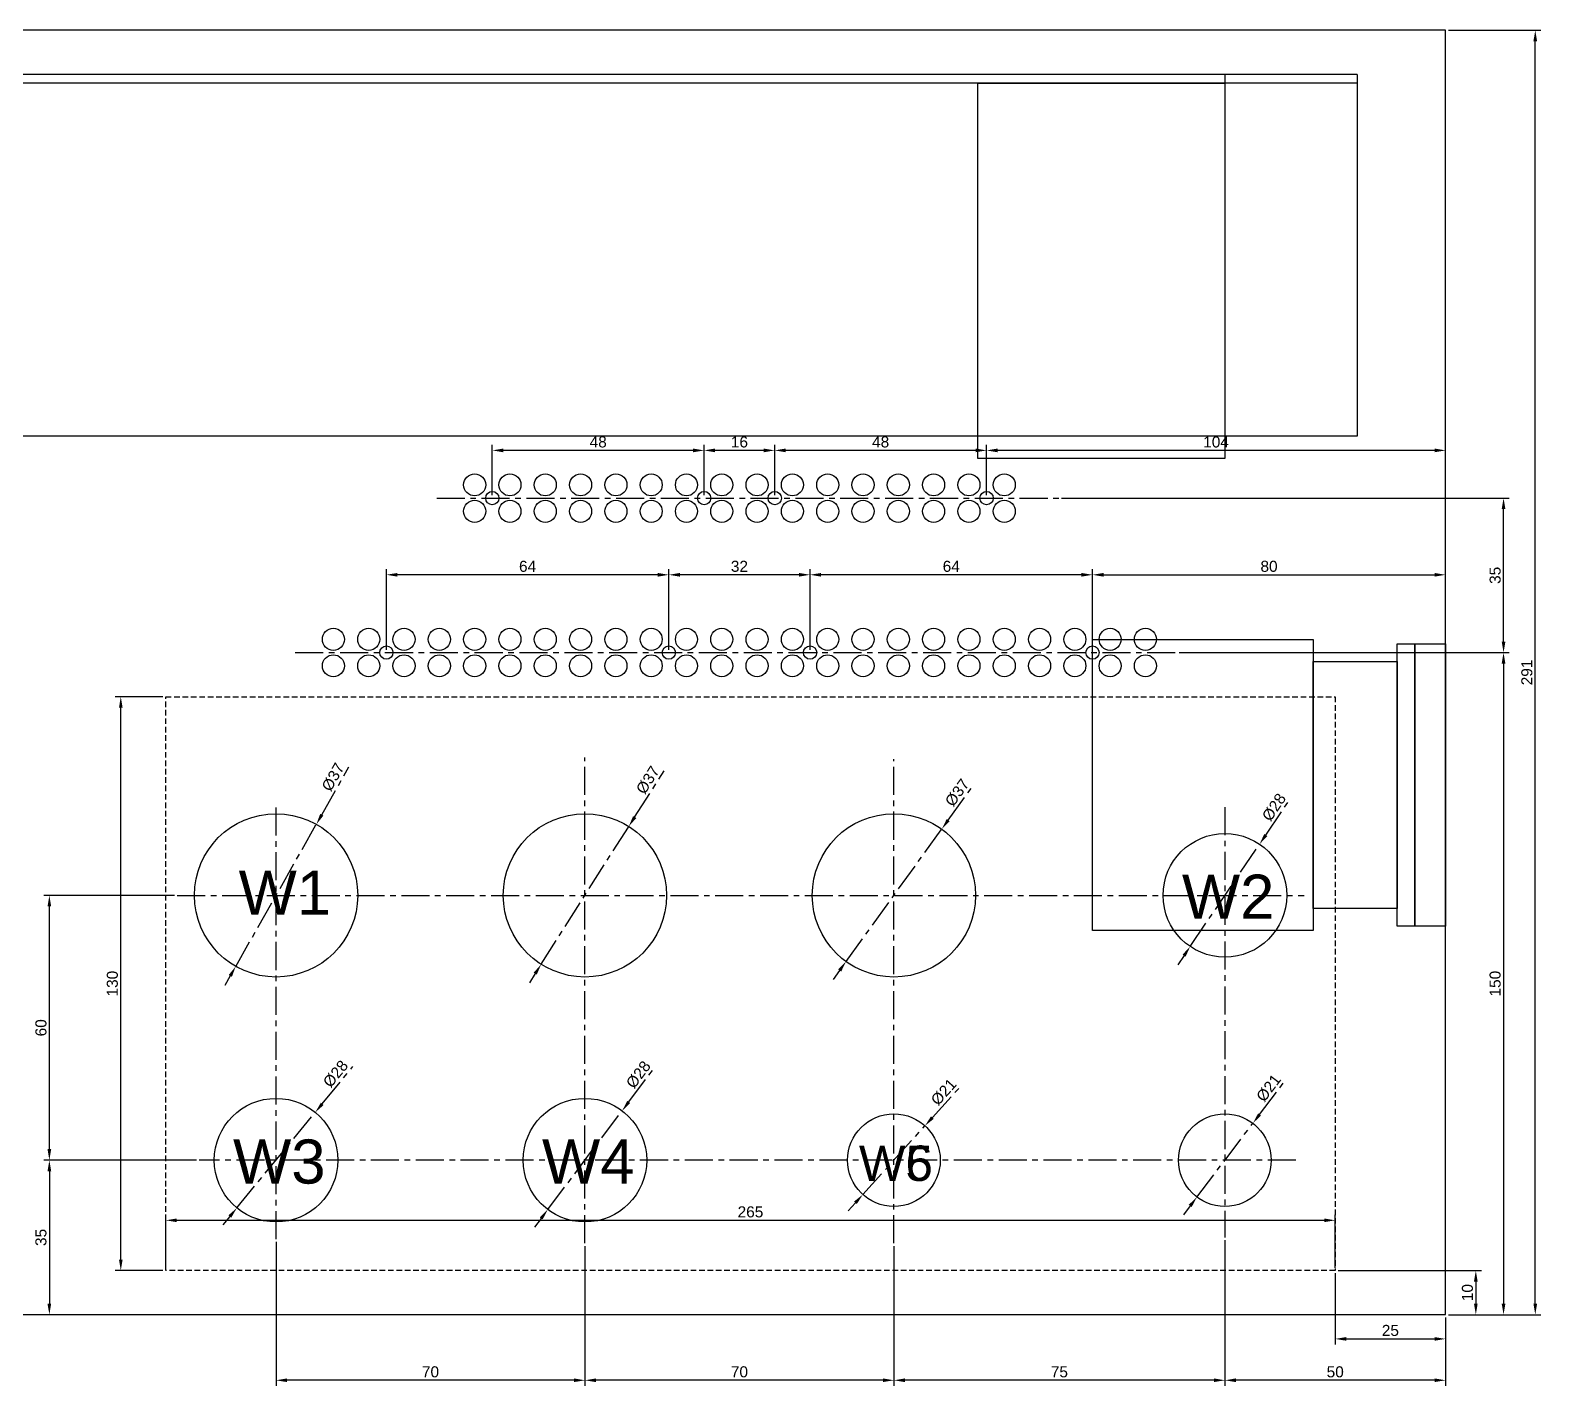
# Model space of a CAD drawing. Header units: millimetres. Extents: x -829 to 2887, y -460 to 1788.
# Drawn here: x 236.8 to 579.1, y 34.5 to 341.6 of the extents above; entities that cross this region are included whole.
import ezdxf

# ---------------------------------------------------------------- set-up
doc = ezdxf.new("R2010")
doc.units = ezdxf.units.MM
doc.linetypes.add('CENTER', pattern=[10.16, 6.35, -1.27, 1.27, -1.27])
doc.linetypes.add('HIDDEN', pattern=[1.905, 1.27, -0.635])
for name, color, linetype in [('Canaletas', 1, 'Continuous'), ('CENTRO', 7, 'CENTER'), ('COTA', 1, 'Continuous')]:
    doc.layers.add(name, color=color, linetype=linetype)
doc.styles.get("Standard").update_dxf_attribs({"font": 'arial.ttf'})
doc.dimstyles.new('ISO-25', dxfattribs={"dimtxt": 2.5, "dimasz": 2.5, "dimexe": 1.25, "dimexo": 0.625, "dimtad": 1, "dimtxsty": 'Standard', "dimcen": 2.5, "dimadec": 0, "dimazin": 0, "dimtfac": 1, "dimtmove": 0, "dimatfit": 3, "dimfxl": 1, "dimarcsym": 0})

# ---------------------------------------------------------------- blocks, each defined once
blk = doc.blocks.new('*D232')
at = {"layer": 'COTA', "color": 0, "lineweight": -2}
for p, q in [((558.13, 341.62), (579.08, 341.62)), ((577.83, 53.12), (577.83, 339.12)), ((558.13, 50.62), (579.08, 50.62))]:
    blk.add_line(p, q, dxfattribs=at)
at = {"layer": 'COTA', "color": 0}
for points in [[(578.25, 339.12), (577.41, 339.12), (577.83, 341.62)], [(577.41, 53.12), (578.25, 53.12), (577.83, 50.62)]]:
    blk.add_solid(points, dxfattribs=at)
at = {"layer": 'Defpoints', "color": 0}
for p in [(557.5, 341.62), (577.83, 341.62), (557.5, 50.62)]:
    blk.add_point(p, dxfattribs=at)
at = {"layer": 'COTA', "color": 0, "insert": (575.93, 196.12), "char_height": 2.5, "attachment_point": 5, "rotation": 90}
blk.add_mtext('291', dxfattribs=at)
blk = doc.blocks.new('*D234')
at = {"layer": 'COTA', "color": 0, "lineweight": -2}
for p, q in [((266.88, 190.62), (256.07, 190.62)), ((257.32, 63.12), (257.32, 188.12)), ((266.88, 60.62), (256.07, 60.62))]:
    blk.add_line(p, q, dxfattribs=at)
at = {"layer": 'COTA', "color": 0}
for points in [[(257.74, 188.12), (256.91, 188.12), (257.32, 190.62)], [(256.91, 63.12), (257.74, 63.12), (257.32, 60.62)]]:
    blk.add_solid(points, dxfattribs=at)
at = {"layer": 'Defpoints', "color": 0}
for p in [(257.32, 190.62), (267.5, 190.62), (267.5, 60.62)]:
    blk.add_point(p, dxfattribs=at)
at = {"layer": 'COTA', "color": 0, "insert": (255.42, 125.62), "char_height": 2.5, "attachment_point": 5, "rotation": 90}
blk.add_mtext('130', dxfattribs=at)
blk = doc.blocks.new('*D235')
at = {"layer": 'COTA', "color": 0, "lineweight": -2}
for p, q in [((267.5, 61.25), (267.5, 73.25)), ((270, 72), (530, 72)), ((532.5, 61.25), (532.5, 73.25))]:
    blk.add_line(p, q, dxfattribs=at)
at = {"layer": 'COTA', "color": 0}
for points in [[(270, 72.42), (270, 71.59), (267.5, 72)], [(530, 71.59), (530, 72.42), (532.5, 72)]]:
    blk.add_solid(points, dxfattribs=at)
at = {"layer": 'Defpoints', "color": 0}
for p in [(532.5, 72), (267.5, 60.62), (532.5, 60.62)]:
    blk.add_point(p, dxfattribs=at)
at = {"layer": 'COTA', "color": 0, "insert": (400, 73.9), "char_height": 2.5, "attachment_point": 5}
blk.add_mtext('265', dxfattribs=at)
blk = doc.blocks.new('*D236')
at = {"layer": 'COTA', "color": 0, "lineweight": -2}
for p, q in [((532.5, 60), (532.5, 43.88)), ((557.5, 50), (557.5, 43.88)), ((535, 45.13), (555, 45.13))]:
    blk.add_line(p, q, dxfattribs=at)
at = {"layer": 'COTA', "color": 0}
for points in [[(535, 45.55), (535, 44.72), (532.5, 45.13)], [(555, 44.72), (555, 45.55), (557.5, 45.13)]]:
    blk.add_solid(points, dxfattribs=at)
at = {"layer": 'Defpoints', "color": 0}
for p in [(532.5, 60.62), (557.5, 50.62), (557.5, 45.13)]:
    blk.add_point(p, dxfattribs=at)
at = {"layer": 'COTA', "color": 0, "insert": (545, 47.04), "char_height": 2.5, "attachment_point": 5}
blk.add_mtext('25', dxfattribs=at)
blk = doc.blocks.new('*D237')
at = {"layer": 'COTA', "color": 0, "lineweight": -2}
for p, q in [((533.13, 60.62), (565.61, 60.62)), ((564.36, 58.12), (564.36, 53.12)), ((558.13, 50.62), (565.61, 50.62))]:
    blk.add_line(p, q, dxfattribs=at)
at = {"layer": 'COTA', "color": 0}
for points in [[(564.77, 58.12), (563.94, 58.12), (564.36, 60.62)], [(563.94, 53.12), (564.77, 53.12), (564.36, 50.62)]]:
    blk.add_solid(points, dxfattribs=at)
at = {"layer": 'Defpoints', "color": 0}
for p in [(532.5, 60.62), (557.5, 50.62), (564.36, 50.62)]:
    blk.add_point(p, dxfattribs=at)
at = {"layer": 'COTA', "color": 0, "insert": (562.46, 55.62), "char_height": 2.5, "attachment_point": 5, "rotation": 90}
blk.add_mtext('10', dxfattribs=at)
blk = doc.blocks.new('*D244')
at = {"layer": 'CENTRO', "color": 0, "lineweight": -2}
for p, q in [((302.87, 163.89), (309.02, 174.72)), ((283.37, 129.54), (301.63, 161.71)), ((282.13, 127.36), (280.9, 125.19))]:
    blk.add_line(p, q, dxfattribs=at)
at = {"layer": 'CENTRO', "color": 0}
for points in [[(302.51, 164.09), (303.23, 163.68), (301.63, 161.71)], [(282.5, 127.16), (281.77, 127.57), (283.37, 129.54)]]:
    blk.add_solid(points, dxfattribs=at)
at = {"layer": 'Defpoints', "color": 0}
for p in [(301.63, 161.71), (283.37, 129.54)]:
    blk.add_point(p, dxfattribs=at)
at = {"layer": 'CENTRO', "color": 0, "insert": (305.44, 172.42), "char_height": 2.5, "attachment_point": 5, "rotation": 60.4181}
blk.add_mtext('%%c37', dxfattribs=at)
blk = doc.blocks.new('*D245')
at = {"layer": 'CENTRO', "color": 0, "lineweight": -2}
for p, q in [((373.76, 163.35), (380.45, 173.87)), ((352.58, 130.01), (372.42, 161.24)), ((351.24, 127.9), (349.9, 125.79))]:
    blk.add_line(p, q, dxfattribs=at)
at = {"layer": 'CENTRO', "color": 0}
for points in [[(373.41, 163.57), (374.12, 163.13), (372.42, 161.24)], [(351.59, 127.68), (350.89, 128.12), (352.58, 130.01)]]:
    blk.add_solid(points, dxfattribs=at)
at = {"layer": 'Defpoints', "color": 0}
for p in [(372.42, 161.24), (352.58, 130.01)]:
    blk.add_point(p, dxfattribs=at)
at = {"layer": 'CENTRO', "color": 0, "insert": (376.77, 171.75), "char_height": 2.5, "attachment_point": 5, "rotation": 57.5651}
blk.add_mtext('%%c37', dxfattribs=at)
blk = doc.blocks.new('*D246')
at = {"layer": 'CENTRO', "color": 0, "lineweight": -2}
for p, q in [((444.8, 162.65), (450.68, 170.79)), ((421.67, 130.63), (443.33, 160.62)), ((420.21, 128.6), (418.74, 126.57))]:
    blk.add_line(p, q, dxfattribs=at)
at = {"layer": 'CENTRO', "color": 0}
for points in [[(444.46, 162.89), (445.13, 162.41), (443.33, 160.62)], [(420.55, 128.36), (419.87, 128.84), (421.67, 130.63)]]:
    blk.add_solid(points, dxfattribs=at)
at = {"layer": 'Defpoints', "color": 0}
for p in [(443.33, 160.62), (421.67, 130.63)]:
    blk.add_point(p, dxfattribs=at)
at = {"layer": 'CENTRO', "color": 0, "insert": (446.87, 168.89), "char_height": 2.5, "attachment_point": 5, "rotation": 54.1658}
blk.add_mtext('%%c37', dxfattribs=at)
blk = doc.blocks.new('*D247')
at = {"layer": 'CENTRO', "color": 0, "lineweight": -2}
for p, q in [((302.97, 98.38), (309.93, 106.86)), ((283.62, 74.8), (301.38, 96.45)), ((282.03, 72.87), (280.45, 70.94))]:
    blk.add_line(p, q, dxfattribs=at)
at = {"layer": 'CENTRO', "color": 0}
for points in [[(302.65, 98.64), (303.29, 98.12), (301.38, 96.45)], [(282.36, 72.61), (281.71, 73.13), (283.62, 74.8)]]:
    blk.add_solid(points, dxfattribs=at)
at = {"layer": 'Defpoints', "color": 0}
for p in [(301.38, 96.45), (283.62, 74.8)]:
    blk.add_point(p, dxfattribs=at)
at = {"layer": 'CENTRO', "color": 0, "insert": (306.01, 105.19), "char_height": 2.5, "attachment_point": 5, "rotation": 50.6248}
blk.add_mtext('%%c28', dxfattribs=at)
blk = doc.blocks.new('*D248')
at = {"layer": 'CENTRO', "color": 0, "lineweight": -2}
for p, q in [((372.42, 98.81), (378.47, 106.84)), ((354.08, 74.44), (370.92, 96.81)), ((352.58, 72.44), (351.08, 70.44))]:
    blk.add_line(p, q, dxfattribs=at)
at = {"layer": 'CENTRO', "color": 0}
for points in [[(372.09, 99.06), (372.76, 98.56), (370.92, 96.81)], [(352.91, 72.19), (352.25, 72.69), (354.08, 74.44)]]:
    blk.add_solid(points, dxfattribs=at)
at = {"layer": 'Defpoints', "color": 0}
for p in [(370.92, 96.81), (354.08, 74.44)]:
    blk.add_point(p, dxfattribs=at)
at = {"layer": 'CENTRO', "color": 0, "insert": (374.62, 105.01), "char_height": 2.5, "attachment_point": 5, "rotation": 53.0397}
blk.add_mtext('%%c28', dxfattribs=at)
blk = doc.blocks.new('*D249')
at = {"layer": 'CENTRO', "color": 0, "lineweight": -2}
for p, q in [((516.76, 159.28), (522.4, 167.61)), ((499.65, 134.04), (515.36, 157.21)), ((498.24, 131.97), (496.84, 129.9))]:
    blk.add_line(p, q, dxfattribs=at)
at = {"layer": 'CENTRO', "color": 0}
for points in [[(516.41, 159.52), (517.1, 159.05), (515.36, 157.21)], [(498.59, 131.73), (497.9, 132.2), (499.65, 134.04)]]:
    blk.add_solid(points, dxfattribs=at)
at = {"layer": 'Defpoints', "color": 0}
for p in [(515.36, 157.21), (499.65, 134.04)]:
    blk.add_point(p, dxfattribs=at)
at = {"layer": 'CENTRO', "color": 0, "insert": (518.65, 165.58), "char_height": 2.5, "attachment_point": 5, "rotation": 55.8735}
blk.add_mtext('%%c28', dxfattribs=at)
blk = doc.blocks.new('*D250')
at = {"layer": 'CENTRO', "color": 0, "lineweight": -2}
for p, q in [((441.22, 95.27), (447.63, 102.37)), ((425.46, 77.83), (439.54, 93.42)), ((423.79, 75.98), (422.11, 74.12))]:
    blk.add_line(p, q, dxfattribs=at)
at = {"layer": 'CENTRO', "color": 0}
for points in [[(440.91, 95.55), (441.53, 94.99), (439.54, 93.42)], [(424.1, 75.7), (423.48, 76.26), (425.46, 77.83)]]:
    blk.add_solid(points, dxfattribs=at)
at = {"layer": 'Defpoints', "color": 0}
for p in [(439.54, 93.42), (425.46, 77.83)]:
    blk.add_point(p, dxfattribs=at)
at = {"layer": 'CENTRO', "color": 0, "insert": (443.8, 101.07), "char_height": 2.5, "attachment_point": 5, "rotation": 47.9041}
blk.add_mtext('%%c21', dxfattribs=at)
blk = doc.blocks.new('*D251')
at = {"layer": 'CENTRO', "color": 0, "lineweight": -2}
for p, q in [((515.36, 95.98), (521.14, 103.6)), ((501.16, 77.26), (513.85, 93.99)), ((499.65, 75.27), (498.13, 73.28))]:
    blk.add_line(p, q, dxfattribs=at)
at = {"layer": 'CENTRO', "color": 0}
for points in [[(515.03, 96.23), (515.69, 95.73), (513.85, 93.99)], [(499.98, 75.02), (499.31, 75.52), (501.16, 77.26)]]:
    blk.add_solid(points, dxfattribs=at)
at = {"layer": 'Defpoints', "color": 0}
for p in [(513.85, 93.99), (501.16, 77.26)]:
    blk.add_point(p, dxfattribs=at)
at = {"layer": 'CENTRO', "color": 0, "insert": (517.43, 101.98), "char_height": 2.5, "attachment_point": 5, "rotation": 52.8212}
blk.add_mtext('%%c21', dxfattribs=at)
blk = doc.blocks.new('*D252')
at = {"layer": 'COTA', "color": 0, "lineweight": -2}
for p, q in [((274.47, 85.62), (239.89, 85.62)), ((241.14, 83.12), (241.14, 53.12)), ((306.88, 50.62), (239.89, 50.62))]:
    blk.add_line(p, q, dxfattribs=at)
at = {"layer": 'COTA', "color": 0}
for points in [[(241.55, 83.12), (240.72, 83.12), (241.14, 85.62)], [(240.72, 53.12), (241.55, 53.12), (241.14, 50.62)]]:
    blk.add_solid(points, dxfattribs=at)
at = {"layer": 'Defpoints', "color": 0}
for p in [(275.09, 85.62), (241.14, 50.62), (307.5, 50.62)]:
    blk.add_point(p, dxfattribs=at)
at = {"layer": 'COTA', "color": 0, "insert": (239.24, 68.12), "char_height": 2.5, "attachment_point": 5, "rotation": 90}
blk.add_mtext('35', dxfattribs=at)
blk = doc.blocks.new('*D253')
at = {"layer": 'COTA', "color": 0, "lineweight": -2}
for p, q in [((269.47, 145.62), (239.89, 145.62)), ((241.14, 88.12), (241.14, 143.12)), ((274.47, 85.62), (239.89, 85.62))]:
    blk.add_line(p, q, dxfattribs=at)
at = {"layer": 'COTA', "color": 0}
for points in [[(241.55, 143.12), (240.72, 143.12), (241.14, 145.62)], [(240.72, 88.12), (241.55, 88.12), (241.14, 85.62)]]:
    blk.add_solid(points, dxfattribs=at)
at = {"layer": 'Defpoints', "color": 0}
for p in [(241.14, 145.62), (270.1, 145.62), (275.09, 85.62)]:
    blk.add_point(p, dxfattribs=at)
at = {"layer": 'COTA', "color": 0, "insert": (239.24, 115.62), "char_height": 2.5, "attachment_point": 5, "rotation": 90}
blk.add_mtext('60', dxfattribs=at)
blk = doc.blocks.new('*D254')
at = {"layer": 'COTA', "color": 0, "lineweight": -2}
for p, q in [((507.5, 67.51), (507.5, 34.51)), ((557.5, 50), (557.5, 34.51)), ((555, 35.76), (510, 35.76))]:
    blk.add_line(p, q, dxfattribs=at)
at = {"layer": 'COTA', "color": 0}
for points in [[(510, 36.18), (510, 35.35), (507.5, 35.76)], [(555, 35.35), (555, 36.18), (557.5, 35.76)]]:
    blk.add_solid(points, dxfattribs=at)
at = {"layer": 'Defpoints', "color": 0}
for p in [(507.5, 68.13), (557.5, 50.62), (507.5, 35.76)]:
    blk.add_point(p, dxfattribs=at)
at = {"layer": 'COTA', "color": 0, "insert": (532.5, 37.66), "char_height": 2.5, "attachment_point": 5}
blk.add_mtext('50', dxfattribs=at)
blk = doc.blocks.new('*D255')
at = {"layer": 'COTA', "color": 0, "lineweight": -2}
for p, q in [((432.5, 66.17), (432.5, 34.51)), ((507.5, 67.51), (507.5, 34.51)), ((505, 35.76), (435, 35.76))]:
    blk.add_line(p, q, dxfattribs=at)
at = {"layer": 'COTA', "color": 0}
for points in [[(435, 36.18), (435, 35.35), (432.5, 35.76)], [(505, 35.35), (505, 36.18), (507.5, 35.76)]]:
    blk.add_solid(points, dxfattribs=at)
at = {"layer": 'Defpoints', "color": 0}
for p in [(432.5, 66.79), (507.5, 68.13), (432.5, 35.76)]:
    blk.add_point(p, dxfattribs=at)
at = {"layer": 'COTA', "color": 0, "insert": (470, 37.66), "char_height": 2.5, "attachment_point": 5}
blk.add_mtext('75', dxfattribs=at)
blk = doc.blocks.new('*D256')
at = {"layer": 'COTA', "color": 0, "lineweight": -2}
for p, q in [((362.5, 66.17), (362.5, 34.51)), ((432.5, 66.17), (432.5, 34.51)), ((430, 35.76), (365, 35.76))]:
    blk.add_line(p, q, dxfattribs=at)
at = {"layer": 'COTA', "color": 0}
for points in [[(365, 36.18), (365, 35.35), (362.5, 35.76)], [(430, 35.35), (430, 36.18), (432.5, 35.76)]]:
    blk.add_solid(points, dxfattribs=at)
at = {"layer": 'Defpoints', "color": 0}
for p in [(362.5, 66.79), (432.5, 66.79), (362.5, 35.76)]:
    blk.add_point(p, dxfattribs=at)
at = {"layer": 'COTA', "color": 0, "insert": (397.5, 37.66), "char_height": 2.5, "attachment_point": 5}
blk.add_mtext('70', dxfattribs=at)
blk = doc.blocks.new('*D257')
at = {"layer": 'COTA', "color": 0, "lineweight": -2}
for p, q in [((292.5, 67.12), (292.5, 34.51)), ((362.5, 66.17), (362.5, 34.51)), ((360, 35.76), (295, 35.76))]:
    blk.add_line(p, q, dxfattribs=at)
at = {"layer": 'COTA', "color": 0}
for points in [[(295, 36.18), (295, 35.35), (292.5, 35.76)], [(360, 35.35), (360, 36.18), (362.5, 35.76)]]:
    blk.add_solid(points, dxfattribs=at)
at = {"layer": 'Defpoints', "color": 0}
for p in [(292.5, 67.75), (362.5, 66.79), (292.5, 35.76)]:
    blk.add_point(p, dxfattribs=at)
at = {"layer": 'COTA', "color": 0, "insert": (327.5, 37.66), "char_height": 2.5, "attachment_point": 5}
blk.add_mtext('70', dxfattribs=at)
blk = doc.blocks.new('*D258')
at = {"layer": 'COTA', "color": 0, "lineweight": -2}
for p, q in [((497.13, 200.62), (571.89, 200.62)), ((570.64, 198.12), (570.64, 53.12)), ((558.13, 50.62), (571.89, 50.62))]:
    blk.add_line(p, q, dxfattribs=at)
at = {"layer": 'COTA', "color": 0}
for points in [[(571.06, 198.12), (570.22, 198.12), (570.64, 200.62)], [(570.22, 53.12), (571.06, 53.12), (570.64, 50.62)]]:
    blk.add_solid(points, dxfattribs=at)
at = {"layer": 'Defpoints', "color": 0}
for p in [(496.51, 200.62), (557.5, 50.62), (570.64, 50.62)]:
    blk.add_point(p, dxfattribs=at)
at = {"layer": 'COTA', "color": 0, "insert": (568.74, 125.62), "char_height": 2.5, "attachment_point": 5, "rotation": 90}
blk.add_mtext('150', dxfattribs=at)
blk = doc.blocks.new('*D259')
at = {"layer": 'COTA', "color": 0, "lineweight": -2}
for p, q in [((470.49, 235.62), (571.89, 235.62)), ((570.64, 203.12), (570.64, 233.12)), ((497.13, 200.62), (571.89, 200.62))]:
    blk.add_line(p, q, dxfattribs=at)
at = {"layer": 'COTA', "color": 0}
for points in [[(571.06, 233.12), (570.22, 233.12), (570.64, 235.62)], [(570.22, 203.12), (571.06, 203.12), (570.64, 200.62)]]:
    blk.add_solid(points, dxfattribs=at)
at = {"layer": 'Defpoints', "color": 0}
for p in [(469.86, 235.62), (570.64, 235.62), (496.51, 200.62)]:
    blk.add_point(p, dxfattribs=at)
at = {"layer": 'COTA', "color": 0, "insert": (568.74, 218.12), "char_height": 2.5, "attachment_point": 5, "rotation": 90}
blk.add_mtext('35', dxfattribs=at)
blk = doc.blocks.new('*D260')
at = {"layer": 'COTA', "color": 0, "lineweight": -2}
for p, q in [((477.5, 201.25), (477.5, 219.5)), ((557.5, 171.25), (557.5, 219.5)), ((480, 218.25), (555, 218.25))]:
    blk.add_line(p, q, dxfattribs=at)
at = {"layer": 'COTA', "color": 0}
for points in [[(480, 218.66), (480, 217.83), (477.5, 218.25)], [(555, 217.83), (555, 218.66), (557.5, 218.25)]]:
    blk.add_solid(points, dxfattribs=at)
at = {"layer": 'Defpoints', "color": 0}
for p in [(557.5, 218.25), (477.5, 200.62), (557.5, 170.62)]:
    blk.add_point(p, dxfattribs=at)
at = {"layer": 'COTA', "color": 0, "insert": (517.5, 220.15), "char_height": 2.5, "attachment_point": 5}
blk.add_mtext('80', dxfattribs=at)
blk = doc.blocks.new('*D261')
at = {"layer": 'COTA', "color": 0, "lineweight": -2}
for p, q in [((413.5, 201.25), (413.5, 219.5)), ((477.5, 201.25), (477.5, 219.5)), ((475, 218.25), (416, 218.25))]:
    blk.add_line(p, q, dxfattribs=at)
at = {"layer": 'COTA', "color": 0}
for points in [[(416, 218.66), (416, 217.83), (413.5, 218.25)], [(475, 217.83), (475, 218.66), (477.5, 218.25)]]:
    blk.add_solid(points, dxfattribs=at)
at = {"layer": 'Defpoints', "color": 0}
for p in [(413.5, 218.25), (413.5, 200.62), (477.5, 200.62)]:
    blk.add_point(p, dxfattribs=at)
at = {"layer": 'COTA', "color": 0, "insert": (445.5, 220.15), "char_height": 2.5, "attachment_point": 5}
blk.add_mtext('64', dxfattribs=at)
blk = doc.blocks.new('*D262')
at = {"layer": 'COTA', "color": 0, "lineweight": -2}
for p, q in [((381.5, 201.25), (381.5, 219.5)), ((413.5, 201.25), (413.5, 219.5)), ((411, 218.25), (384, 218.25))]:
    blk.add_line(p, q, dxfattribs=at)
at = {"layer": 'COTA', "color": 0}
for points in [[(384, 218.66), (384, 217.83), (381.5, 218.25)], [(411, 217.83), (411, 218.66), (413.5, 218.25)]]:
    blk.add_solid(points, dxfattribs=at)
at = {"layer": 'Defpoints', "color": 0}
for p in [(381.5, 218.25), (381.5, 200.62), (413.5, 200.62)]:
    blk.add_point(p, dxfattribs=at)
at = {"layer": 'COTA', "color": 0, "insert": (397.5, 220.15), "char_height": 2.5, "attachment_point": 5}
blk.add_mtext('32', dxfattribs=at)
blk = doc.blocks.new('*D263')
at = {"layer": 'COTA', "color": 0, "lineweight": -2}
for p, q in [((317.5, 201.25), (317.5, 219.5)), ((381.5, 201.87), (381.5, 219.5)), ((379, 218.25), (320, 218.25))]:
    blk.add_line(p, q, dxfattribs=at)
at = {"layer": 'COTA', "color": 0}
for points in [[(320, 218.66), (320, 217.83), (317.5, 218.25)], [(379, 217.83), (379, 218.66), (381.5, 218.25)]]:
    blk.add_solid(points, dxfattribs=at)
at = {"layer": 'Defpoints', "color": 0}
for p in [(317.5, 218.25), (317.5, 200.62), (381.5, 201.25)]:
    blk.add_point(p, dxfattribs=at)
at = {"layer": 'COTA', "color": 0, "insert": (349.5, 220.15), "char_height": 2.5, "attachment_point": 5}
blk.add_mtext('64', dxfattribs=at)
blk = doc.blocks.new('*D264')
at = {"layer": 'COTA', "color": 0, "lineweight": -2}
for p, q in [((453.5, 236.25), (453.5, 247.68)), ((557.5, 196.75), (557.5, 247.68)), ((555, 246.43), (456, 246.43))]:
    blk.add_line(p, q, dxfattribs=at)
at = {"layer": 'COTA', "color": 0}
for points in [[(456, 246.85), (456, 246.01), (453.5, 246.43)], [(555, 246.01), (555, 246.85), (557.5, 246.43)]]:
    blk.add_solid(points, dxfattribs=at)
at = {"layer": 'Defpoints', "color": 0}
for p in [(453.5, 246.43), (453.5, 235.62), (557.5, 196.12)]:
    blk.add_point(p, dxfattribs=at)
at = {"layer": 'COTA', "color": 0, "insert": (505.5, 248.33), "char_height": 2.5, "attachment_point": 5}
blk.add_mtext('104', dxfattribs=at)
blk = doc.blocks.new('*D265')
at = {"layer": 'COTA', "color": 0, "lineweight": -2}
for p, q in [((405.5, 236.25), (405.5, 247.68)), ((453.5, 236.25), (453.5, 247.68)), ((451, 246.43), (408, 246.43))]:
    blk.add_line(p, q, dxfattribs=at)
at = {"layer": 'COTA', "color": 0}
for points in [[(408, 246.85), (408, 246.01), (405.5, 246.43)], [(451, 246.01), (451, 246.85), (453.5, 246.43)]]:
    blk.add_solid(points, dxfattribs=at)
at = {"layer": 'Defpoints', "color": 0}
for p in [(405.5, 246.43), (405.5, 235.62), (453.5, 235.62)]:
    blk.add_point(p, dxfattribs=at)
at = {"layer": 'COTA', "color": 0, "insert": (429.5, 248.33), "char_height": 2.5, "attachment_point": 5}
blk.add_mtext('48', dxfattribs=at)
blk = doc.blocks.new('*D266')
at = {"layer": 'COTA', "color": 0, "lineweight": -2}
for p, q in [((389.5, 236.25), (389.5, 247.68)), ((405.5, 236.25), (405.5, 247.68)), ((403, 246.43), (392, 246.43))]:
    blk.add_line(p, q, dxfattribs=at)
at = {"layer": 'COTA', "color": 0}
for points in [[(392, 246.85), (392, 246.01), (389.5, 246.43)], [(403, 246.01), (403, 246.85), (405.5, 246.43)]]:
    blk.add_solid(points, dxfattribs=at)
at = {"layer": 'Defpoints', "color": 0}
for p in [(389.5, 246.43), (389.5, 235.62), (405.5, 235.62)]:
    blk.add_point(p, dxfattribs=at)
at = {"layer": 'COTA', "color": 0, "insert": (397.5, 248.33), "char_height": 2.5, "attachment_point": 5}
blk.add_mtext('16', dxfattribs=at)
blk = doc.blocks.new('*D267')
at = {"layer": 'COTA', "color": 0, "lineweight": -2}
for p, q in [((341.5, 236.25), (341.5, 247.68)), ((389.5, 236.25), (389.5, 247.68)), ((387, 246.43), (344, 246.43))]:
    blk.add_line(p, q, dxfattribs=at)
at = {"layer": 'COTA', "color": 0}
for points in [[(344, 246.85), (344, 246.01), (341.5, 246.43)], [(387, 246.01), (387, 246.85), (389.5, 246.43)]]:
    blk.add_solid(points, dxfattribs=at)
at = {"layer": 'Defpoints', "color": 0}
for p in [(341.5, 246.43), (341.5, 235.62), (389.5, 235.62)]:
    blk.add_point(p, dxfattribs=at)
at = {"layer": 'COTA', "color": 0, "insert": (365.5, 248.33), "char_height": 2.5, "attachment_point": 5}
blk.add_mtext('48', dxfattribs=at)

msp = doc.modelspace()

# ---------------------------------------------------------------- linework, layer by layer
for p, q in [((557.502, 341.625), (57.502, 341.625)), ((557.502, 50.625), (557.502, 341.625)), ((537.502, 331.625), (197.502, 331.625)), ((537.502, 329.625), (197.502, 329.625)), ((57.502, 50.625), (557.502, 50.625))]:
    msp.add_line(p, q)
for points in [[(451.502, 244.625), (451.502, 329.625), (507.502, 329.625), (507.502, 244.625)], [(477.502, 137.625), (477.502, 203.625), (527.502, 203.625), (527.502, 137.625)], [(546.502, 138.625), (546.502, 202.625), (550.502, 202.625), (550.502, 138.625)], [(550.502, 138.625), (550.502, 202.625), (557.502, 202.625), (557.502, 138.625)], [(527.502, 142.625), (527.502, 198.625), (546.502, 198.625), (546.502, 142.625)]]:
    msp.add_lwpolyline(points, close=True)
at = {"linetype": 'HIDDEN'}
msp.add_lwpolyline([(267.502, 60.625), (267.502, 190.625), (532.502, 190.625), (532.502, 60.625)], close=True, dxfattribs=at)
for centre, radius in [((337.502, 238.625), 2.5), ((345.502, 238.625), 2.5), ((353.502, 238.625), 2.5), ((361.502, 238.625), 2.5), ((369.502, 238.625), 2.5), ((377.502, 238.625), 2.5), ((385.502, 238.625), 2.5), ((393.502, 238.625), 2.5), ((401.502, 238.625), 2.5), ((409.502, 238.625), 2.5), ((417.502, 238.625), 2.5), ((425.502, 238.625), 2.5), ((433.502, 238.625), 2.5), ((441.502, 238.625), 2.5), ((449.502, 238.625), 2.5), ((457.502, 238.625), 2.5), ((341.502, 235.625), 1.5), ((389.502, 235.625), 1.5), ((405.502, 235.625), 1.5), ((453.502, 235.625), 1.5), ((337.502, 232.625), 2.5), ((345.502, 232.625), 2.5), ((353.502, 232.625), 2.5), ((361.502, 232.625), 2.5), ((369.502, 232.625), 2.5), ((377.502, 232.625), 2.5), ((385.502, 232.625), 2.5), ((393.502, 232.625), 2.5), ((401.502, 232.625), 2.5), ((409.502, 232.625), 2.5), ((417.502, 232.625), 2.5), ((425.502, 232.625), 2.5), ((433.502, 232.625), 2.5), ((441.502, 232.625), 2.5), ((449.502, 232.625), 2.5), ((457.502, 232.625), 2.5), ((305.502, 203.625), 2.5), ((313.502, 203.625), 2.5), ((321.502, 203.625), 2.5), ((329.502, 203.625), 2.5), ((337.502, 203.625), 2.5), ((345.502, 203.625), 2.5), ((353.502, 203.625), 2.5), ((361.502, 203.625), 2.5), ((369.502, 203.625), 2.5), ((377.502, 203.625), 2.5), ((385.502, 203.625), 2.5), ((393.502, 203.625), 2.5), ((401.502, 203.625), 2.5), ((409.502, 203.625), 2.5), ((417.502, 203.625), 2.5), ((425.502, 203.625), 2.5), ((433.502, 203.625), 2.5), ((441.502, 203.625), 2.5), ((449.502, 203.625), 2.5), ((457.502, 203.625), 2.5), ((465.502, 203.625), 2.5), ((473.502, 203.625), 2.5), ((481.502, 203.625), 2.5), ((489.502, 203.625), 2.5), ((317.502, 200.625), 1.5), ((381.502, 200.625), 1.5), ((413.502, 200.625), 1.5), ((477.502, 200.625), 1.5), ((305.502, 197.625), 2.5), ((313.502, 197.625), 2.5), ((321.502, 197.625), 2.5), ((329.502, 197.625), 2.5), ((337.502, 197.625), 2.5), ((345.502, 197.625), 2.5), ((353.502, 197.625), 2.5), ((361.502, 197.625), 2.5), ((369.502, 197.625), 2.5), ((377.502, 197.625), 2.5), ((385.502, 197.625), 2.5), ((393.502, 197.625), 2.5), ((401.502, 197.625), 2.5), ((409.502, 197.625), 2.5), ((417.502, 197.625), 2.5), ((425.502, 197.625), 2.5), ((433.502, 197.625), 2.5), ((441.502, 197.625), 2.5), ((449.502, 197.625), 2.5), ((457.502, 197.625), 2.5), ((465.502, 197.625), 2.5), ((473.502, 197.625), 2.5), ((481.502, 197.625), 2.5), ((489.502, 197.625), 2.5), ((292.502, 145.625), 18.5), ((362.502, 145.625), 18.5), ((432.502, 145.625), 18.5), ((507.502, 145.625), 14), ((292.502, 85.625), 14), ((362.502, 85.625), 14), ((432.502, 85.625), 10.5), ((507.502, 85.625), 10.5)]:
    msp.add_circle(centre, radius)
at = {"layer": 'Canaletas'}
for p, q in [((507.502, 331.625), (507.502, 249.625)), ((537.502, 331.625), (537.502, 249.625)), ((537.502, 249.625), (197.502, 249.625))]:
    msp.add_line(p, q, dxfattribs=at)
at = {"layer": 'CENTRO'}
for p, q in [((328.918, 235.625), (469.862, 235.625)), ((296.867, 200.625), (496.506, 200.625)), ((362.502, 66.794), (362.502, 176.847)), ((432.502, 66.794), (432.502, 176.47)), ((292.502, 67.748), (292.502, 165.625)), ((507.502, 165.625), (507.502, 68.131)), ((270.097, 145.625), (525.461, 145.625)), ((523.557, 85.625), (275.094, 85.625))]:
    msp.add_line(p, q, dxfattribs=at)

# ---------------------------------------------------------------- texts
at = {"width": 24.79552, "attachment_point": 1}
for s, insert, char_height in [('{W1}', (284.026, 151.236), 10), ('{W2}', (497.763, 150.317), 10), ('{W3}', (282.763, 90.317), 10), ('{W4}', (352.763, 90.317), 10), ('{W6}', (424.575, 88.938), 8), ('{W5}', (424.575, 88.938), 8)]:
    msp.add_mtext(s, dxfattribs=dict(at, insert=insert, char_height=char_height))

# ---------------------------------------------------------------- dimensions: what is measured, and where the dimension line sits
at = {"layer": 'CENTRO'}
for p1, p2, picture, middle in [((283.369, 129.536), (301.634, 161.713), '*D244', (307.158, 171.444)), ((352.579, 130.011), (372.424, 161.239), '*D245', (378.43, 170.689)), ((421.671, 130.627), (443.332, 160.623), '*D246', (448.468, 167.735)), ((499.647, 134.036), (515.356, 157.214), '*D249', (520.28, 164.479)), ((283.62, 74.803), (301.383, 96.447), '*D247', (307.535, 103.943)), ((354.084, 74.438), (370.919, 96.812), '*D248', (376.196, 103.824)), ((425.463, 77.834), (439.541, 93.416), '*D250', (445.261, 99.747)), ((501.156, 77.259), (513.847, 93.991), '*D251', (519.003, 100.789))]:
    dim = msp.add_diameter_dim_2p(p1=p1, p2=p2, dimstyle='ISO-25', dxfattribs=at)
    dim.commit()
    dim.dimension.update_dxf_attribs({"geometry": picture, "text_midpoint": middle, "dimtype": 163})
at = {"layer": 'COTA'}
for base, p1, p2, picture, middle in [((577.829, 341.625), (557.502, 50.625), (557.502, 341.625), '*D232', (575.928, 196.125)), ((570.641, 235.625), (496.506, 200.625), (469.862, 235.625), '*D259', (568.74, 218.125)), ((570.641, 50.625), (496.506, 200.625), (557.502, 50.625), '*D258', (568.74, 125.625)), ((257.325, 190.625), (267.502, 60.625), (267.502, 190.625), '*D234', (255.423, 125.625)), ((241.138, 145.625), (275.094, 85.625), (270.097, 145.625), '*D253', (239.237, 115.625)), ((241.138, 50.625), (275.094, 85.625), (307.502, 50.625), '*D252', (239.237, 68.125)), ((564.357, 50.625), (532.502, 60.625), (557.502, 50.625), '*D237', (562.456, 55.625))]:
    dim = msp.add_linear_dim(base=base, p1=p1, p2=p2, angle=90, dimstyle='ISO-25', dxfattribs=at)
    dim.commit()
    dim.dimension.update_dxf_attribs({"geometry": picture, "text_midpoint": middle})
for base, p1, p2, picture, middle in [((341.502, 246.43), (389.502, 235.625), (341.502, 235.625), '*D267', (365.502, 248.331)), ((389.502, 246.43), (405.502, 235.625), (389.502, 235.625), '*D266', (397.502, 248.331)), ((405.502, 246.43), (453.502, 235.625), (405.502, 235.625), '*D265', (429.502, 248.331)), ((453.502, 246.43), (557.502, 196.125), (453.502, 235.625), '*D264', (505.502, 248.331)), ((317.502, 218.248), (381.502, 201.25), (317.502, 200.625), '*D263', (349.502, 220.149)), ((381.502, 218.248), (413.502, 200.625), (381.502, 200.625), '*D262', (397.502, 220.149)), ((413.502, 218.248), (477.502, 200.625), (413.502, 200.625), '*D261', (445.502, 220.149)), ((557.502, 218.248), (477.502, 200.625), (557.502, 170.625), '*D260', (517.502, 220.149)), ((532.502, 72.002), (267.502, 60.625), (532.502, 60.625), '*D235', (400.002, 73.904)), ((292.502, 35.763), (362.502, 66.794), (292.502, 67.748), '*D257', (327.502, 37.664)), ((362.502, 35.763), (432.502, 66.794), (362.502, 66.794), '*D256', (397.502, 37.664)), ((432.502, 35.763), (507.502, 68.131), (432.502, 66.794), '*D255', (470.002, 37.659)), ((507.502, 35.763), (557.502, 50.625), (507.502, 68.131), '*D254', (532.502, 37.664)), ((557.502, 45.135), (532.502, 60.625), (557.502, 50.625), '*D236', (545.002, 47.036))]:
    dim = msp.add_linear_dim(base=base, p1=p1, p2=p2, dimstyle='ISO-25', dxfattribs=at)
    dim.commit()
    dim.dimension.update_dxf_attribs({"geometry": picture, "text_midpoint": middle})

doc.saveas('drawing.dxf')
